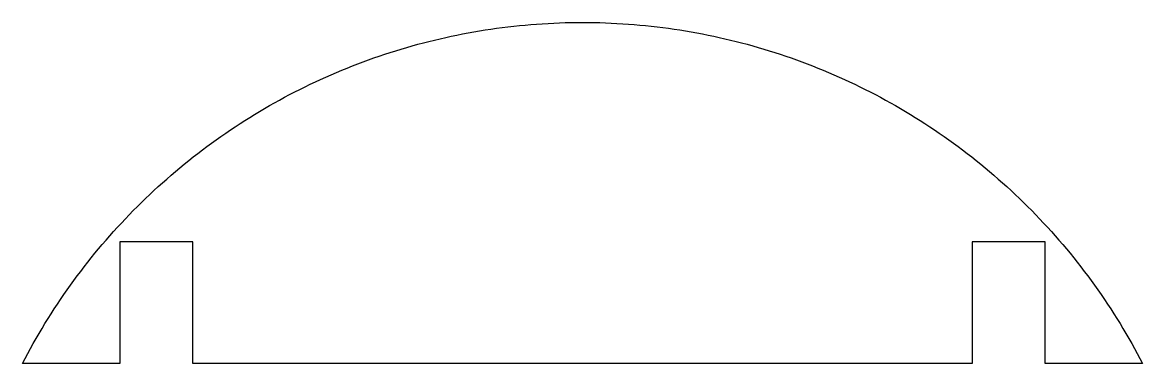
# Model space of a CAD drawing. Header units: millimetres. Extents: x 0 to 92, y 0 to 28.
import ezdxf

# ---------------------------------------------------------------- set-up
doc = ezdxf.new("R2010")
doc.units = ezdxf.units.MM
doc.layers.add('CUT', color=7, linetype='Continuous')

msp = doc.modelspace()

# ---------------------------------------------------------------- linework, layer by layer
at = {"layer": 'CUT'}
msp.add_lwpolyline([(0.219, 0.418), (0.441, 0.834), (0.667, 1.249), (0.897, 1.661), (1.131, 2.071), (1.369, 2.478), (1.61, 2.884), (1.855, 3.287), (2.103, 3.689), (2.356, 4.088), (2.611, 4.484), (2.871, 4.878), (3.134, 5.27), (3.4, 5.66), (3.67, 6.047), (3.944, 6.431), (4.221, 6.813), (4.502, 7.193), (4.786, 7.569), (5.073, 7.944), (5.364, 8.315), (5.658, 8.684), (5.956, 9.051), (6.257, 9.414), (6.561, 9.775), (6.868, 10.133), (7.179, 10.488), (7.493, 10.841), (7.81, 11.19), (8.131, 11.537), (8.454, 11.88), (8.781, 12.221), (9.11, 12.559), (9.443, 12.893), (9.779, 13.225), (10.118, 13.553), (10.459, 13.879), (10.804, 14.201), (11.152, 14.52), (11.502, 14.836), (11.856, 15.149), (12.212, 15.459), (12.571, 15.765), (12.933, 16.068), (13.297, 16.368), (13.665, 16.664), (14.035, 16.957), (14.407, 17.247), (14.782, 17.533), (15.16, 17.816), (15.541, 18.095), (15.924, 18.371), (16.309, 18.643), (16.697, 18.912), (17.087, 19.177), (17.48, 19.439), (17.875, 19.697), (18.272, 19.951), (18.672, 20.202), (19.074, 20.45), (19.478, 20.693), (19.885, 20.933), (20.293, 21.169), (20.704, 21.401), (21.117, 21.63), (21.532, 21.855), (21.949, 22.076), (22.368, 22.293), (22.789, 22.507), (23.212, 22.716), (23.636, 22.922), (24.063, 23.124), (24.491, 23.322), (24.921, 23.516), (25.353, 23.706), (25.787, 23.892), (26.222, 24.075), (26.659, 24.253), (27.098, 24.427), (27.538, 24.597), (27.98, 24.764), (28.423, 24.926), (28.868, 25.084), (29.314, 25.238), (29.761, 25.388), (30.21, 25.534), (30.66, 25.676), (31.111, 25.814), (31.564, 25.947), (32.018, 26.077), (32.473, 26.202), (32.929, 26.323), (33.386, 26.44), (33.844, 26.553), (34.304, 26.662), (34.764, 26.766), (35.225, 26.867), (35.687, 26.963), (36.15, 27.055), (36.614, 27.142), (37.078, 27.226), (37.543, 27.305), (38.009, 27.38), (38.476, 27.45), (38.943, 27.517), (39.411, 27.579), (39.879, 27.637), (40.348, 27.691), (40.817, 27.74), (41.287, 27.785), (41.757, 27.826), (42.228, 27.862), (42.699, 27.895), (43.17, 27.923), (43.641, 27.946), (44.113, 27.966), (44.584, 27.981), (45.056, 27.991), (45.528, 27.998), (46, 28), (46.472, 27.998), (46.944, 27.991), (47.416, 27.981), (47.887, 27.966), (48.359, 27.946), (48.83, 27.923), (49.301, 27.895), (49.772, 27.862), (50.243, 27.826), (50.713, 27.785), (51.183, 27.74), (51.652, 27.691), (52.121, 27.637), (52.589, 27.579), (53.057, 27.517), (53.524, 27.45), (53.991, 27.38), (54.457, 27.305), (54.922, 27.226), (55.386, 27.142), (55.85, 27.055), (56.313, 26.963), (56.775, 26.867), (57.236, 26.766), (57.696, 26.662), (58.156, 26.553), (58.614, 26.44), (59.071, 26.323), (59.527, 26.202), (59.982, 26.077), (60.436, 25.947), (60.889, 25.814), (61.34, 25.676), (61.79, 25.534), (62.239, 25.388), (62.686, 25.238), (63.132, 25.084), (63.577, 24.926), (64.02, 24.764), (64.462, 24.597), (64.902, 24.427), (65.341, 24.253), (65.778, 24.075), (66.213, 23.892), (66.647, 23.706), (67.079, 23.516), (67.509, 23.322), (67.937, 23.124), (68.364, 22.922), (68.788, 22.716), (69.211, 22.507), (69.632, 22.293), (70.051, 22.076), (70.468, 21.855), (70.883, 21.63), (71.296, 21.401), (71.707, 21.169), (72.115, 20.933), (72.522, 20.693), (72.926, 20.45), (73.328, 20.202), (73.728, 19.951), (74.125, 19.697), (74.52, 19.439), (74.913, 19.177), (75.303, 18.912), (75.691, 18.643), (76.076, 18.371), (76.459, 18.095), (76.84, 17.816), (77.218, 17.533), (77.593, 17.247), (77.965, 16.957), (78.335, 16.664), (78.703, 16.368), (79.067, 16.068), (79.429, 15.765), (79.788, 15.459), (80.144, 15.149), (80.498, 14.836), (80.848, 14.52), (81.196, 14.201), (81.541, 13.879), (81.882, 13.553), (82.221, 13.225), (82.557, 12.893), (82.89, 12.559), (83.219, 12.221), (83.546, 11.88), (83.869, 11.537), (84.19, 11.19), (84.507, 10.841), (84.821, 10.488), (85.132, 10.133), (85.439, 9.775), (85.743, 9.414), (86.044, 9.051), (86.342, 8.684), (86.636, 8.315), (86.927, 7.944), (87.214, 7.569), (87.498, 7.193), (87.779, 6.813), (88.056, 6.431), (88.33, 6.047), (88.6, 5.66), (88.866, 5.27), (89.129, 4.878), (89.389, 4.484), (89.644, 4.088), (89.897, 3.689), (90.145, 3.287), (90.39, 2.884), (90.631, 2.478), (90.869, 2.071), (91.103, 1.661), (91.333, 1.249), (91.559, 0.834), (91.781, 0.418), (92, 0), (84, 0), (84, 10), (78, 10), (78, 0), (14, 0), (14, 10), (8, 10), (8, 0), (0, 0), (0.219, 0.418)], close=True, dxfattribs=at)

doc.saveas('drawing.dxf')
